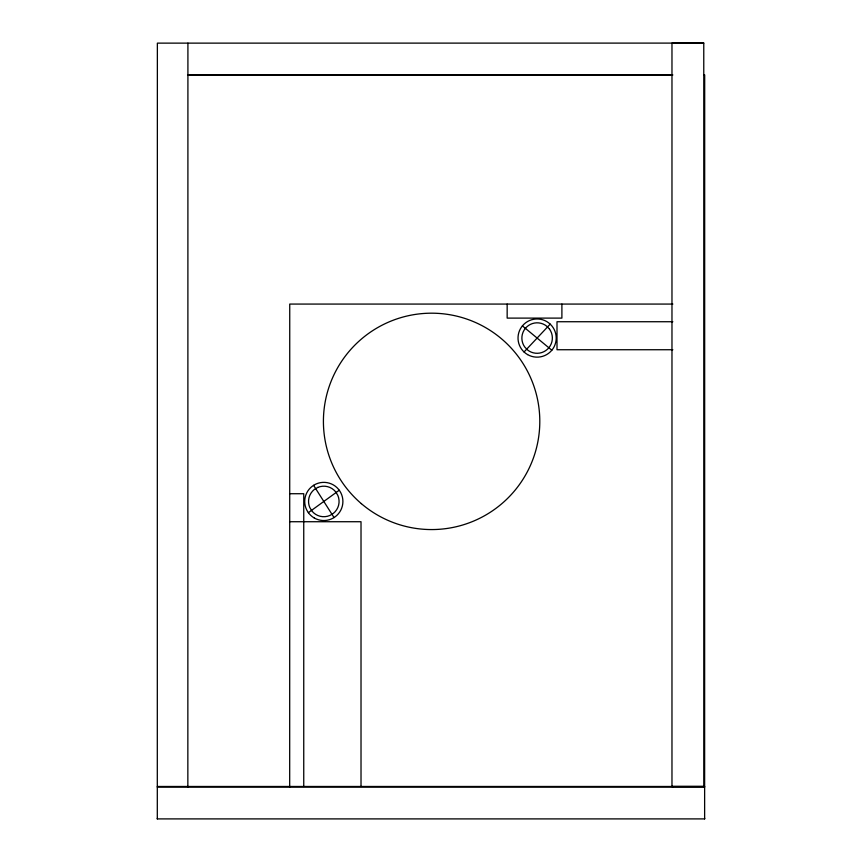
<?xml version="1.0" encoding="UTF-8"?>
<svg xmlns="http://www.w3.org/2000/svg" width="862" height="862" viewBox="0 0 862 862"><rect width="100%" height="100%" fill="white"/><g stroke="black" fill="none" stroke-linecap="round" stroke-linejoin="round"><path stroke-width="1.29" d="M157.304 787.081L157.369 43.132L703.769 43.1L703.791 786.446L704.631 787.081L157.304 787.081L157.304 818.9L704.631 818.9L704.696 818.307M157.304 818.9L157.369 818.307M187.851 787.081L187.916 43.132M289.686 787.081L289.74 304.07L672.866 304.07L671.972 304.038M672.813 787.081L671.972 786.446L671.972 43.1L703.769 43.1M524.053 351.976L550.193 324.134M308.37 512.674L339.262 490.23M672.834 321.731L557.003 321.731L557.003 349.735L672.834 349.735M289.74 493.721L303.747 493.721L303.747 786.478M289.74 521.725L361.016 521.725L361.016 786.478M671.972 786.446L703.791 786.446M157.369 786.478L704.696 786.478M703.791 74.919L704.696 74.951L704.631 818.9M522.404 325.89L551.831 350.231M313.585 485.328L334.047 517.566M561.895 304.103L561.895 318.11L507.158 318.11L507.158 304.103M317.755 487.429L314.328 489.476A15.279 15.279 0 0 0 309.792 507.513L311.839 510.929A15.279 15.279 0 0 0 329.877 515.465L333.292 513.429A15.279 15.279 0 0 0 337.829 495.391L335.781 491.965A15.279 15.279 0 0 0 317.755 487.429M671.972 74.919L187.916 74.962L672.866 74.962L671.972 74.919M549.568 329.209L546.853 326.289A15.279 15.279 0 0 0 524.667 346.901L527.382 349.821A15.279 15.279 0 0 0 549.568 329.209M527.576 354.594A19.093 19.093 0 0 0 556.216 338.055A19.093 19.093 0 0 0 527.576 321.515A19.093 19.093 0 0 0 527.576 354.594M361.34 503.645A108.192 108.192 0 0 0 537.985 441.096A108.192 108.192 0 0 0 395.486 319.393A108.192 108.192 0 0 0 361.34 503.645M314.264 517.987A19.093 19.093 0 0 0 342.904 501.447A19.093 19.093 0 0 0 314.264 484.918A19.093 19.093 0 0 0 314.264 517.987"/></g></svg>
